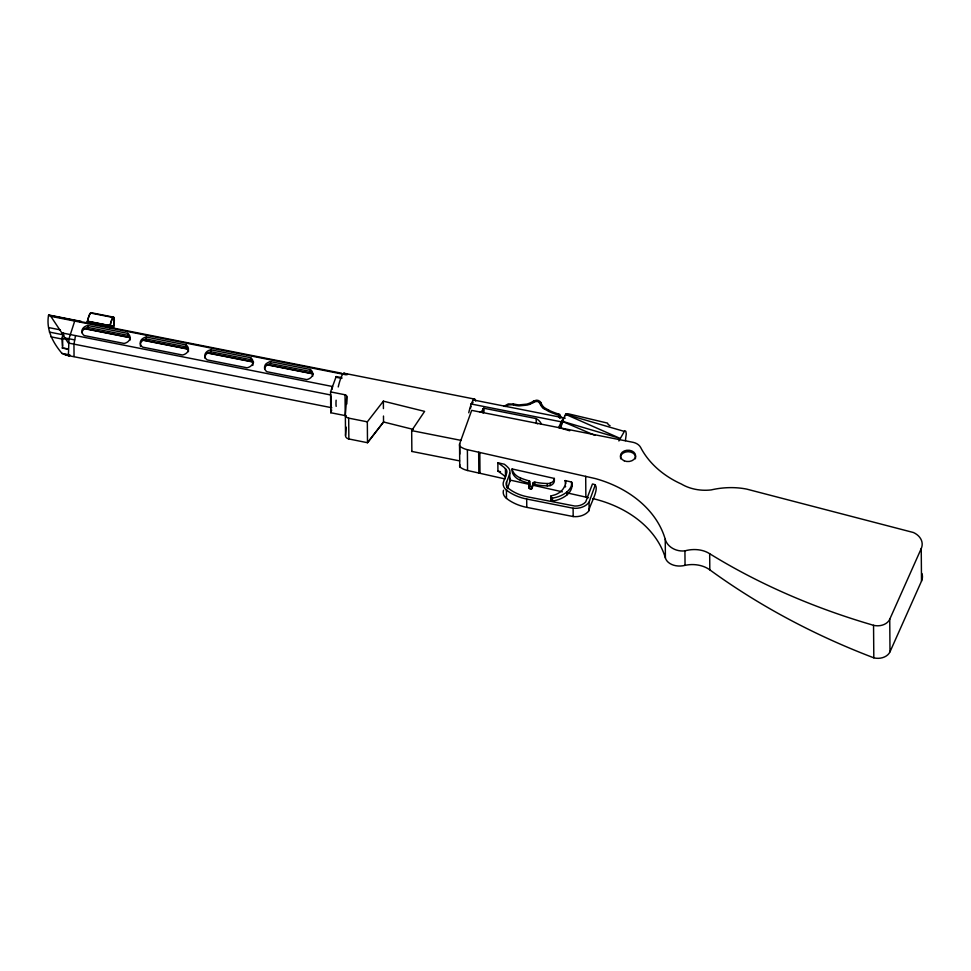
<?xml version="1.0" encoding="UTF-8"?>
<svg xmlns="http://www.w3.org/2000/svg" width="971" height="971" viewBox="0 0 971 971"><rect width="100%" height="100%" fill="white"/><g stroke="black" fill="none" stroke-linecap="round" stroke-linejoin="round"><path stroke-width="1.46" d="M383.484 416.037L383.533 422.045L367.499 442.715L348.856 438.965A4.503 3.362 -0.5 0 1 345.53 435.53L345.36 414.714L346.768 396.556A2.33 1.748 -0.5 0 0 345.045 394.772L330.577 391.908L336.16 376.578L341.865 377.707M345.53 435.53L346.186 427.155M569.722 430.784L561.117 428.223L561.663 421.111L566.324 413.901A18.182 4.078 -75.4 0 1 567.404 415.297M62.581 347.885L61.938 338.418L63.418 332.895M75.532 335.614L73.954 344.159L74.051 356.491M503.5 490.27A11.955 8.933 -0.5 0 0 506.498 498.414A43.719 32.686 -0.5 0 0 526.768 507.36L573.181 516.548A15.439 11.543 -0.5 0 0 589.106 510.552C588.414 506.728 602.809 484.553 592.444 484.019L585.695 501.958A12.38 9.261 -0.5 0 1 574.832 506.049L527.52 496.836A40.673 30.417 -0.5 0 1 508.646 488.534L508.112 488.061A8.909 6.663 -0.5 0 1 506.401 482.429L506.631 481.81A115.367 86.261 -0.5 0 0 509.751 473.108L509.933 472.149A9.407 7.04 -0.5 0 0 508.61 468.119L507.93 467.391A28.814 21.544 -0.5 0 0 504.24 464.211L497.856 462.766L497.929 471.093L502.517 474.406A25.804 19.299 -0.5 0 1 505.515 477.04L505.442 468.714A25.804 19.299 -0.5 0 0 502.444 466.08L497.856 462.766M507.287 488.765A115.367 86.261 -0.5 0 0 509.811 481.446L509.993 480.475A9.407 7.04 -0.5 0 0 509.314 477.38M625.397 440.676L626.259 433.952L625.858 431.379L624.778 430.675L618.903 440.98M62.678 336.379L62.642 346.064M331.985 389.371L332.58 386.519L61.828 332.895L50.808 316.328L48.55 315.199C45.989 329.788 52.895 342.593 61.986 353.42L69.099 355.75L70.021 355.01M113.473 327.7A10.851 1.918 -78.8 0 0 114.323 320.199L114.238 318.524A10.851 1.918 -78.8 0 0 112.952 317.529L112.272 318.609A10.851 1.918 -78.8 0 0 110.124 325.115L109.954 325.916L87.402 321.45L87.572 320.648A10.851 1.918 -78.8 0 1 89.72 314.155L90.4 313.063A10.851 1.918 -78.8 0 1 91.42 313.026M80.35 322.214L81.977 321.85L48.55 315.199M109.42 327.276L109.954 325.783L87.402 321.45M111.022 328.21L111.944 325.661L109.128 325.103M346.149 415.964A2.33 1.748 -0.5 0 0 345.215 415.6L330.747 412.736L331.706 410.065M504.981 478.921L467.561 470.51A17.709 13.242 -0.5 0 1 459.744 466.857L459.574 446.041A6.955 5.207 -0.5 0 1 459.684 443.686L471.675 410.369L633.286 442.363A11.688 8.739 -0.5 0 1 640.593 447.34A89.648 70.446 4.7 0 0 681.363 484.019A38.379 28.693 -0.5 0 0 711.16 489.918A66.101 48.295 -12.2 0 1 746.675 489.105L913.444 532.521A18.449 13.788 -0.5 0 1 921.236 548.591L921.503 581.131L890.006 651.808A12.696 9.492 -0.5 0 1 873.815 657.828A637.898 491.035 4.4 0 1 709.813 569.856A25.513 18.959 -2.4 0 0 685.053 565.353A15.937 11.312 -7.2 0 1 665.402 558.009A108.449 81.079 -0.5 0 0 595.478 499.24L592.565 498.596M541.393 424.169A14.735 11.009 -0.5 0 0 536.21 418.598L483.679 408.196L481.859 411.279A1.432 1.068 -0.5 0 1 480.111 412.044M512.105 468.944A16.301 12.186 -0.5 0 0 520.444 477.963A62.617 46.826 -0.5 0 0 527.144 480.305L529.025 480.839A1.639 1.226 -0.5 0 1 530.008 482.369C525.724 489.53 533.188 492.746 533.043 483A1.541 1.153 -0.5 0 1 534.9 482.174L536.562 482.478A62.617 46.826 -0.5 0 0 543.869 483.352L547.292 483.534A7.659 5.729 -0.5 0 0 550.181 483.206L550.982 482.89A7.173 5.365 -0.5 0 0 554.344 478.448L512.105 468.944L512.118 471.323A16.301 12.186 -0.5 0 0 520.456 480.354A62.617 46.826 -0.5 0 0 527.156 482.684L529.049 483.218A1.639 1.226 -0.5 0 1 530.032 483.983M531.792 488.899L533.043 483M560.473 427.944L562.585 422.082A15.754 2.779 -78.8 0 1 563.568 419.933M565.207 415.406L565.425 414.787A2.343 1.748 -0.5 0 1 568.29 413.804L607.579 423.125A4.6 3.447 -0.5 0 0 609.679 425.492L610.055 425.65M589.106 510.552L589.045 502.213L595.357 484.663M528.782 485.112L531.72 486.617M550.836 496.266A1.966 1.469 -0.5 0 0 552.341 498.026L552.365 501A1.966 1.469 -0.5 0 1 550.86 499.252L550.836 496.266L552.341 495.562A17.624 13.169 -0.5 0 0 562.998 489.093A23.68 17.709 -0.5 0 0 565.802 481.3L565.086 480.56L565.644 483.813M890.006 651.808L889.739 619.267L921.236 548.591M336.16 376.578L335.869 377.209L341.792 378.387M623.965 431.306L565.51 414.277L620.117 438.394L561.663 421.111L558.628 427.58L561.117 428.223M561.25 417.773L559.83 414.471A1.978 1.481 -0.5 0 0 558.726 414.156L557.803 413.816A76.867 57.471 -0.5 0 1 549.331 410.502L544.088 407.529A19.687 14.723 -0.5 0 1 540.944 402.759M560.17 417.967L559.842 415.661M411.862 451.491L411.68 430.614L424.606 411.388L383.363 401.157L367.329 421.839L367.499 442.715L383.533 421.984L413.403 429.449M503.864 406.364L508.294 403.912L514.581 404.142A18.947 14.164 -0.5 0 0 519.121 404.895L526.768 404.142A22.406 16.75 -0.5 0 0 533.552 401.096L536.308 400.234A5.001 3.738 -0.5 0 1 538.65 400.61L540.446 401.776L540.968 403.936A19.687 14.723 -0.5 0 0 541.163 404.446M505.43 406.436L508.67 404.871L512.967 404.749A20.282 15.172 -0.5 0 0 518.987 405.89L527.241 405.077A23.729 17.745 -0.5 0 0 534.426 401.86L537.509 401.351L539.67 403.026A21.071 15.754 -0.5 0 0 543.032 408.123L548.627 411.364A78.433 58.636 -0.5 0 0 558.543 415.151L559.15 415.527A2.258 1.687 -0.5 0 0 558.762 416.656L559.745 418.076M505.017 406.485L505.733 406.036M533.067 485.379A1.541 1.153 -0.5 0 1 534.912 484.553L536.587 484.857A62.617 46.826 -0.5 0 0 543.894 485.731L547.316 485.913A7.659 5.729 -0.5 0 0 550.193 485.585L551.006 485.282A7.173 5.365 -0.5 0 0 554.356 480.827L554.344 478.448M571.955 483.437L571.98 486.41A19.942 14.917 -0.5 0 1 566.809 495.052A26.083 19.505 -0.5 0 1 554.04 500.793C551.746 502.42 551.831 496.861 554.016 497.82A26.083 19.505 -0.5 0 0 566.785 492.079A19.942 14.917 -0.5 0 0 571.955 483.437A3.144 2.355 -0.5 0 0 571.531 482.017L565.086 480.56M558.726 414.156L558.823 415.345M65.142 354.973L331.827 407.747M90.971 312.674L113.522 317.141M92.306 313.378L113.449 317.566M110.087 325.649L87.475 321.134L86.868 322.821L83.203 322.093M343.88 373.216L474.382 399.045M49.278 315.102L81.285 321.437M88.276 323.1L341.695 373.252M344.644 373.835L347.606 374.43L345.979 374.782L50.808 316.328M473.241 399.943L565.243 418.161M87.851 325.479L127.711 333.369A8.059 6.02 -0.5 0 1 129.786 339.182A8.059 6.02 -0.5 0 1 124.082 343.455L84.222 335.565A8.059 6.02 -0.5 0 1 82.147 329.752A8.059 6.02 -0.5 0 1 87.851 325.479L87.876 327.421A8.059 6.02 -0.5 0 0 81.916 332.725M146.233 337.034L186.092 344.923A8.059 6.02 -0.5 0 1 188.168 350.737A8.059 6.02 -0.5 0 1 182.463 355.01L142.603 347.12A8.059 6.02 -0.5 0 1 140.528 341.307A8.059 6.02 -0.5 0 1 146.233 337.034L146.257 338.976A8.059 6.02 -0.5 0 0 140.297 344.28M210.804 349.815L250.664 357.704A8.059 6.02 -0.5 0 1 252.739 363.518A8.059 6.02 -0.5 0 1 247.022 367.791L207.175 359.901A8.059 6.02 -0.5 0 1 205.099 354.087A8.059 6.02 -0.5 0 1 210.804 349.815L210.828 351.757A8.059 6.02 -0.5 0 0 204.869 358.117M270.508 361.625L310.368 369.514A8.059 6.02 -0.5 0 1 312.444 375.328A8.059 6.02 -0.5 0 1 306.727 379.6L266.879 371.723A8.059 6.02 -0.5 0 1 264.804 365.897A8.059 6.02 -0.5 0 1 270.508 361.625L270.521 363.567A8.059 6.02 -0.5 0 0 264.573 368.883M87.876 327.421L127.723 335.311A8.059 6.02 -0.5 0 1 130.053 340.093M146.257 338.976L186.104 346.865A8.059 6.02 -0.5 0 1 188.423 351.648M210.828 351.757L250.676 359.646A8.059 6.02 -0.5 0 1 253.006 363.372M270.521 363.567L310.38 371.456A8.059 6.02 -0.5 0 1 312.698 376.238M470.717 403.9L562.585 422.082M86.128 328.781L129.252 337.313M144.133 340.251L187.257 348.795M208.073 352.91L252.691 361.746M267.571 364.683L310.696 373.228M84.076 328.611L130.187 337.726M142.082 340.081L188.192 349.208M207.515 353.031L253.625 362.159M265.52 364.513L313.111 373.932M48.635 327.567L60.336 329.885M49.4 332.082L64.037 334.983M61.828 332.895L65.008 337.981L74.633 339.886M61.938 338.418L67.885 339.595M50.965 336.852L62.205 339.073M331.014 395.039L68.298 343.006L65.008 337.981M64.062 348.176L67.035 348.771M62.023 348.006L67.97 349.184M61.986 353.42L68.686 354.743M345.36 414.714A4.503 3.362 -0.5 0 0 348.686 418.137L367.329 421.839M411.68 430.614L460.885 440.349M411.85 451.442L459.611 460.885M505.442 468.714A6.36 4.758 -0.5 0 1 506.753 472.731A112.151 83.858 -0.5 0 1 503.718 481.167A11.955 8.933 -0.5 0 0 506.425 490.088A43.719 32.686 -0.5 0 0 526.695 499.021L573.108 508.209A15.439 11.543 -0.5 0 0 589.045 502.213M459.574 446.041A17.709 13.242 -0.5 0 0 467.391 449.682L595.308 478.569A108.485 82.511 1.2 0 1 665.244 539.269A16.094 12.829 13.9 0 0 684.931 550.848A25.732 18.57 -9.9 0 1 709.68 553.725A637.765 461.577 -4.7 0 0 873.548 625.3A12.696 9.492 -0.5 0 0 889.739 619.267M568.217 493.147L588.547 497.71M497.929 471.093L500.478 471.675M509.399 479.917L529.984 484.541M532.921 485.209L562.33 491.824M561.663 421.111L594.92 435.36M76.321 320.733L74.694 321.085L68.977 338.77L68.395 355.374L69.099 355.75M68.54 354.84L69.208 355.192M529.013 488.049L529.061 485.706M540.459 402.965L540.968 403.936M873.548 625.3L873.815 657.828M709.68 553.725L709.813 569.856M684.931 550.848L685.053 565.353M665.244 539.269L665.402 558.009M585.695 476.288L585.865 497.116M573.108 508.209L573.181 516.548M571.531 482.017L571.555 484.99A3.144 2.355 -0.5 0 1 571.98 486.41M566.785 492.079L566.809 495.052M560.303 416.086L560.316 417.275M550.885 496.157L550.909 499.13M550.181 483.206L550.193 485.585M548.724 410.223L548.736 411.413M547.292 483.534L547.316 485.913M544.088 407.529L544.1 408.718M536.21 418.598L536.247 423.053A14.735 11.009 -0.5 0 1 537.424 423.793M534.9 482.174L534.912 484.553M533.54 401.084L533.54 402.273M531.076 486.714L531.088 489.093M529.025 480.839L529.049 483.218M526.695 499.021L526.768 507.36M520.444 477.963L520.456 480.354M513.319 403.778L513.331 404.968M509.751 473.108L509.824 481.446M506.631 481.81L506.68 487.357M506.425 490.088L506.498 498.414M483.776 408.221C484.99 413.258 481.64 415.442 482.818 408.633M479.82 452.474L479.99 473.302M478.667 452.219L478.837 473.047M467.391 449.682L467.561 470.51M459.684 443.686L459.769 454.1M383.363 401.157L383.424 408.597M348.686 418.137L348.856 438.965M346.768 396.556L346.829 403.985M345.045 394.772L345.215 415.6M331.026 396.411L331.123 407.371M330.577 391.908L330.747 412.736M310.368 369.514L310.38 371.456M250.664 357.704L250.676 359.646M186.092 344.923L186.104 346.865M127.711 333.369L127.723 335.311M111.944 325.661L111.956 327.445M110.063 325.758L110.087 328.259M921.94 573.533A18.449 13.788 -0.5 0 1 921.503 581.131M620.7 458.846A7.598 5.68 -0.5 0 1 628.055 451.685A7.598 5.68 -0.5 0 1 635.374 458.81M565.583 486.301A23.68 17.709 -0.5 0 1 565.425 486.969M336.172 406.364A17.915 3.168 -78.8 0 1 336.124 400.198M338.236 386.944A17.915 3.168 -78.8 0 1 344.644 373.617M468.738 412.772A17.915 3.168 -78.8 0 1 475.632 401.023M470.377 408.512A15.318 2.707 -78.8 0 1 471.069 406.436M472.1 403.912A15.318 2.707 -78.8 0 1 473.071 402.261M140.54 346.368A8.059 6.02 -0.5 0 1 140.297 345.336M252.994 364.428A8.059 6.02 -0.5 0 1 252.751 365.46M459.744 466.857A6.955 5.207 -0.5 0 1 459.793 464.708M533.565 402.285A22.406 16.75 -0.5 0 1 533.055 402.601M529.826 404.252A22.406 16.75 -0.5 0 1 529.244 404.482M543.711 408.293A19.687 14.723 -0.5 0 1 543.299 407.832M542.91 407.359A19.687 14.723 -0.5 0 1 542.219 406.4M541.636 405.429A19.687 14.723 -0.5 0 1 541.381 404.943M87.621 320.758A10.426 1.845 -78.8 0 1 89.684 314.507L90.339 313.463A10.426 1.845 -78.8 0 1 90.898 313.099M113.401 327.7A10.426 1.845 -78.8 0 0 114.214 320.503L114.129 318.889A10.426 1.845 -78.8 0 0 112.891 317.93L112.248 318.974A10.426 1.845 -78.8 0 0 110.184 325.224M624.219 460.8A7.598 5.68 -0.5 0 0 635.629 455.848A7.598 5.68 -0.5 0 0 624.244 450.969A7.598 5.68 -0.5 0 0 624.219 460.8"/></g></svg>
